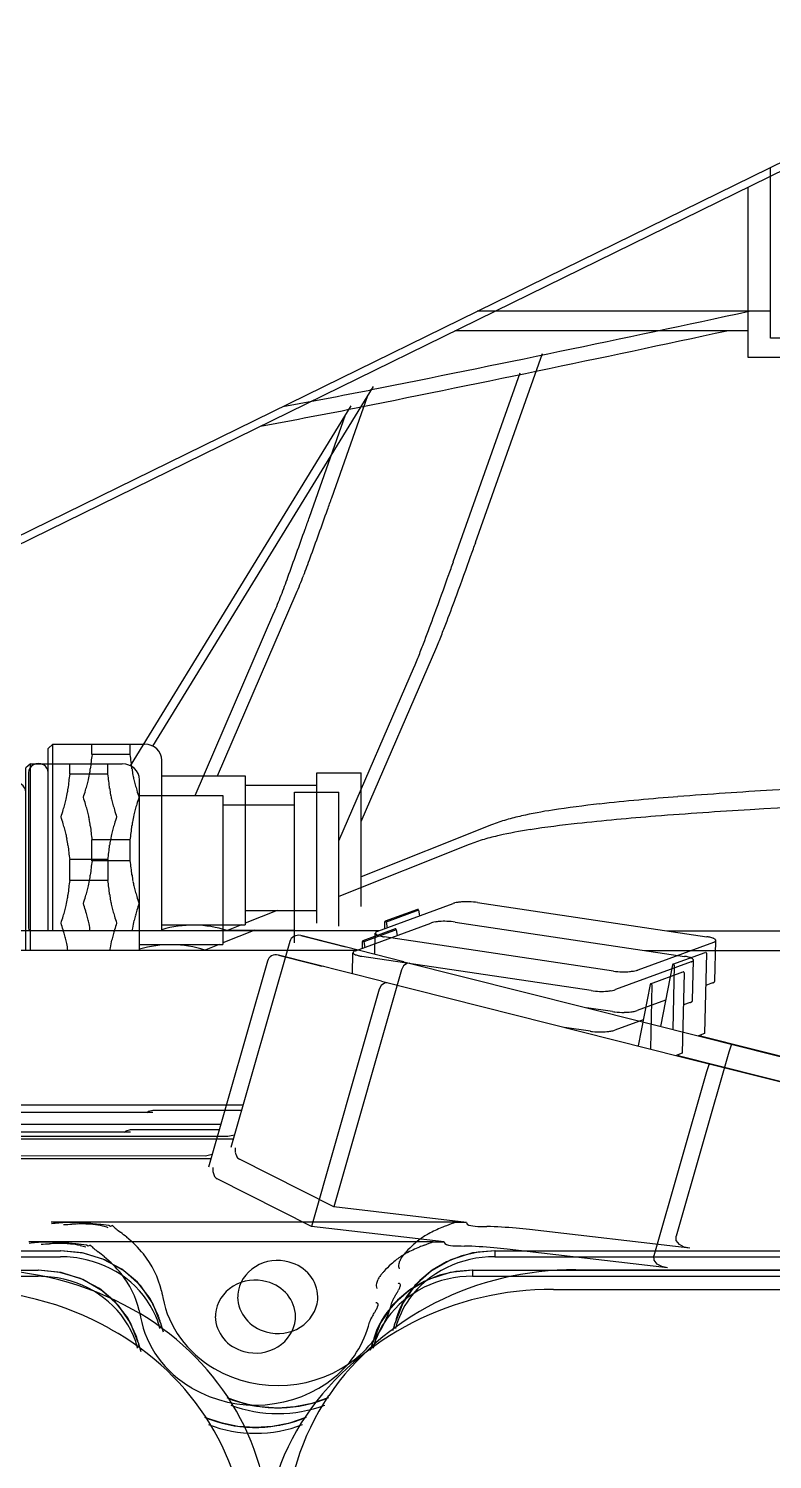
# Model space of a CAD drawing. Header units: inches. Extents: x 4821 to 127877, y 58012 to 433683.
# Drawn here: x 82661.2 to 82774.5, y 384056.3 to 384274.1 of the extents above; entities that cross this region are included whole.
import ezdxf

# ---------------------------------------------------------------- set-up
doc = ezdxf.new("R2010")
doc.units = ezdxf.units.IN
doc.header["$MEASUREMENT"] = 0
for name, color, linetype in [('A-FURN-FIXD', 10, 'Continuous'), ('A-WALL', 53, 'Continuous'), ('Cloums$0$A-COL-HAT', 8, 'Continuous'), ('EMG - ELEC - ID', 26, 'Continuous'), ('NECB-COLUM', 50, 'Continuous')]:
    doc.layers.add(name, color=color, linetype=linetype)

# ---------------------------------------------------------------- blocks, each defined once
blk = doc.blocks.new('COL BASEMT')
at = {"layer": 'Cloums$0$A-COL-HAT'}
h = blk.add_hatch(dxfattribs=at)
h.set_pattern_fill('ANSI31', color=256, scale=500)
h.set_pattern_definition([(45, (1452118.876, 42013.15), (-44.194174, 44.194174), [])])
h.paths.add_polyline_path([(1693546.85, 345625.99), (1693946.85, 345625.99), (1693950.94, 348875.93), (1693546.85, 348875.93)])
h.paths.add_polyline_path([(1688721.85, 335900.88), (1689121.55, 335900.88), (1689121.85, 337327.04), (1693949.19, 337326.96), (1693946.85, 345125.99), (1693546.85, 345125.99), (1693546.85, 337726.97), (1688721.85, 337727.04)])
h.paths.add_polyline_path([(1641271.85, 335200.88), (1640873.67, 335200.88), (1640871.85, 323973.06), (1689121.85, 323973.08), (1689121.4, 335200.88), (1688721.85, 335200.88), (1688721.85, 324373.08), (1641271.85, 324373.06)])
edge = h.paths.add_edge_path()
edge.add_line((1636446.85, 345125.99), (1636046.85, 345125.99))
edge.add_line((1636046.85, 345125.99), (1636049.02, 337698.91))
edge.add_arc((1626263.14, 338211.03), 9799.28, 305.315023, 357.004292, ccw=False)
edge.add_line((1631927.82, 330214.96), (1632171.53, 329896.4))
edge.add_arc((1626336.78, 338141.43), 10100.73, 305.285859, 355.375183)
edge.add_line((1636404.63, 337327), (1640874.01, 337327))
edge.add_line((1640874.01, 337327), (1640873.78, 335900.88))
edge.add_line((1640873.78, 335900.88), (1641271.85, 335900.88))
edge.add_line((1641271.85, 335900.88), (1641271.85, 337725.88))
edge.add_line((1641271.85, 337725.88), (1636446.85, 337725.88))
edge.add_line((1636446.85, 337725.88), (1636446.85, 345125.99))
h.paths.add_polyline_path([(1636046.85, 345625.99), (1636446.85, 345625.99), (1636446.85, 348875.93), (1636048.92, 348875.93)])
blk = doc.blocks.new('A$C0e128a0b')
at = {"layer": 'A-FURN-FIXD'}
for p, q in [((303.8, 2089.82), (303.8, 2390.35)), ((342.42, 2069.02), (342.42, 2201.13)), ((343.15, 2068.99), (343.15, 2201.13)), ((344.73, 2078.79), (344.73, 2198.58)), ((263.27, 1996.89), (200.61, 2124.8)), ((316.65, 2094.22), (323.15, 2120.06)), ((232.22, 2119.51), (232.22, 2102.29)), ((320.37, 2109.07), (316.53, 2093.82)), ((232.22, 2102.29), (211.64, 2102.29)), ((228.99, 2102.29), (228.99, 2066.88)), ((317.51, 2097.63), (317.62, 2097.55)), ((317.62, 2097.55), (317.96, 2097.42)), ((317.96, 2097.42), (318.46, 2097.26)), ((309.86, 2095.58), (304.96, 2095.69)), ((318.46, 2097.26), (340.67, 2090.91)), ((300.38, 2066.92), (304.52, 2094.62)), ((305.19, 2095.4), (308.54, 2086.28)), ((307.84, 2090.51), (306.4, 2094.42)), ((306.51, 2094.56), (316.21, 2094.34)), ((307.53, 2058.02), (316.65, 2094.22)), ((310.09, 2095.29), (310.39, 2094.47)), ((316.21, 2094.34), (316.49, 2093.59)), ((316.57, 2093.91), (316.37, 2093.92)), ((342.13, 2092.54), (339.88, 2073.18)), ((342.13, 2092.54), (341.98, 2091.86)), ((307.92, 2090.46), (315.34, 2089.02)), ((307.95, 2090.65), (315.7, 2090.48)), ((341.21, 2090.92), (340.67, 2090.91)), ((341.69, 2091.3), (341.21, 2090.92)), ((341.98, 2091.86), (341.69, 2091.3)), ((312.17, 2089.63), (313.44, 2086.17)), ((308.66, 2083.33), (304.52, 2055.63)), ((313.56, 2083.23), (313.09, 2080.09)), ((256.9, 2066.68), (234.08, 2074.75)), ((291, 2068.6), (297.3, 2052.86)), ((339.49, 2067.63), (339.5, 2068.02)), ((342.42, 2069.02), (342.7, 2066.28)), ((342.42, 2068.99), (343.15, 2068.99)), ((342.42, 2068.99), (342.58, 2066.97)), ((343.15, 2068.99), (343.15, 2068.99)), ((339.4, 2066.1), (339.44, 2066.35)), ((339.44, 2066.35), (339.47, 2066.63)), ((339.47, 2066.63), (339.49, 2066.94)), ((339.49, 2067.27), (339.49, 2067.63)), ((339.49, 2066.94), (339.49, 2067.27)), ((342.58, 2066.97), (343.03, 2065.01)), ((342.7, 2066.28), (343.52, 2063.67)), ((339, 2065.57), (337.14, 2049.54)), ((338.98, 2064.69), (338.99, 2065.13)), ((338.98, 2064.26), (338.98, 2064.69)), ((338.99, 2065.13), (339, 2065.57)), ((339, 2065.57), (339.21, 2065.65)), ((339.21, 2065.65), (339.33, 2065.86)), ((339.33, 2065.86), (339.4, 2066.1)), ((343.03, 2065.01), (343.77, 2063.15)), ((303.84, 2054.85), (300.5, 2063.97)), ((338.98, 2064.26), (338.98, 2015.42)), ((343.52, 2063.67), (344.85, 2061.33)), ((343.77, 2063.15), (344.79, 2061.41)), ((290.59, 2052.86), (269.5, 2061.98)), ((344.79, 2061.41), (346.03, 2059.92)), ((344.85, 2061.33), (346.64, 2059.34)), ((301.21, 2059.65), (302.64, 2055.75)), ((301.32, 2059.79), (302, 2059.88)), ((301.32, 2059.79), (302.75, 2055.88)), ((346.03, 2059.92), (347.51, 2058.65)), ((346.64, 2059.34), (348.76, 2057.87)), ((307.53, 2058.02), (304.38, 2045.55)), ((307.71, 2058.73), (307.75, 2058.35)), ((307.75, 2058.35), (308.03, 2057.98)), ((308.03, 2057.98), (308.5, 2057.74)), ((308.5, 2057.74), (337.14, 2049.54)), ((347.52, 2058.65), (347.52, 2058.65)), ((348.21, 2058.69), (348.21, 2058.69)), ((348.76, 2057.87), (351.14, 2056.95)), ((302.75, 2055.88), (303.43, 2055.98)), ((351.31, 2056.91), (351.14, 2056.95)), ((351.14, 2056.95), (351.14, 2056.95)), ((351.49, 2056.86), (351.31, 2056.91)), ((351.62, 2056.82), (351.49, 2056.86)), ((351.8, 2056.76), (351.62, 2056.82)), ((351.93, 2056.72), (351.8, 2056.76)), ((352.06, 2056.68), (351.93, 2056.72)), ((281.52, 2027.7), (238.06, 2054.34)), ((302.72, 2055.69), (303.54, 2055.67)), ((303.8, 2054.97), (303.8, 1996.05)), ((306.64, 2054.5), (304.08, 2054.56)), ((251.5, 2049.3), (239.15, 2053.67)), ((300.86, 2052.86), (284.71, 2052.86)), ((284.71, 2047.48), (284.71, 2052.86)), ((305.38, 2049.55), (305.7, 2050.81)), ((305.76, 2051.04), (305.7, 2050.81)), ((304.38, 2045.55), (305.38, 2049.55)), ((337.14, 2049.54), (331.38, 2038.17)), ((360.83, 2046.93), (360.15, 2048.92)), ((302.88, 2047.48), (284.71, 2047.48)), ((286.22, 2038.86), (286.22, 2047.48)), ((301.36, 2038.86), (301.36, 2047.48)), ((361.06, 2048.46), (361.06, 2048.46)), ((361.25, 2044.85), (360.83, 2046.93)), ((285.09, 2035.49), (263.06, 2045.01)), ((305.09, 2044.23), (329.96, 2037.11)), ((361.38, 2042.78), (361.25, 2044.85)), ((301.36, 2042.69), (302.89, 2038.86)), ((361.24, 2040.65), (361.38, 2042.78)), ((360.82, 2038.58), (361.24, 2040.65)), ((285.09, 2038.86), (303.08, 2038.86)), ((285.09, 2028.77), (285.09, 2038.86)), ((303.08, 2028.77), (303.08, 2038.86)), ((324.83, 2038.58), (324.83, 2007.38)), ((360.15, 2036.63), (360.82, 2038.58)), ((303.08, 2038.39), (303.8, 2036.6)), ((325.44, 2027.7), (325.44, 2038.41)), ((328.46, 2037.54), (328.63, 2036.75)), ((328.92, 1807.59), (328.92, 2037.41)), ((328.63, 2036.75), (328.62, 2010.37)), ((303.8, 2028.77), (283.21, 2028.77)), ((347.27, 2028.73), (347.54, 2028.79)), ((347.54, 2028.79), (347.82, 2028.84)), ((347.82, 2028.84), (348.09, 2028.9)), ((350.34, 2028.37), (348.18, 2027.35)), ((351.14, 2028.6), (348.78, 2027.69)), ((351.14, 2028.6), (351.28, 2028.64)), ((351.14, 2028.6), (351.14, 2028.6)), ((351.28, 2028.64), (351.41, 2028.67)), ((351.41, 2028.67), (351.59, 2028.73)), ((351.59, 2028.73), (351.72, 2028.77)), ((351.72, 2028.77), (351.9, 2028.82)), ((351.83, 2028.56), (351.83, 2028.56)), ((351.9, 2028.82), (352.06, 2028.87)), ((352.06, 2028.88), (352.06, 2028.88)), ((352.23, 2028.93), (352.23, 2028.93)), ((281.26, 2015.6), (281.26, 2026.69)), ((325.57, 2027.16), (325.44, 2027.7)), ((325.75, 2026.96), (325.57, 2027.16)), ((325.75, 2027.7), (325.75, 2010.37)), ((348.18, 2027.35), (346.23, 2025.83)), ((348.78, 2027.69), (346.66, 2026.23)), ((282.52, 2024.97), (281.26, 2024.97)), ((282.52, 2024.97), (282.52, 2020.34)), ((284.24, 2025.17), (284.24, 2025.17)), ((292.82, 2024.97), (292.82, 2020.34)), ((295.34, 2024.97), (292.82, 2024.97)), ((295.34, 2024.97), (295.34, 2020.34)), ((297.06, 2025.17), (297.06, 2025.17)), ((346.23, 2025.83), (344.64, 2023.93)), ((346.66, 2026.23), (344.89, 2024.28)), ((344.64, 2023.93), (343.43, 2021.66)), ((344.89, 2024.28), (343.54, 2021.91)), ((339.38, 2022.8), (339.5, 2022.56)), ((339.5, 2022.56), (339.39, 2022.37)), ((343.43, 2021.66), (342.68, 2019.17)), ((343.54, 2021.91), (342.71, 2019.31)), ((282.52, 2020.34), (281.26, 2020.34)), ((284.24, 2020.13), (284.24, 2020.13)), ((295.34, 2020.34), (292.82, 2020.34)), ((292.82, 2020.34), (292.82, 2020.34)), ((297.06, 2020.13), (297.06, 2020.13)), ((342.71, 2019.31), (342.42, 2016.53)), ((342.68, 2019.17), (342.42, 2016.56)), ((342.42, 1884.42), (342.42, 2016.53)), ((343.15, 1884.39), (343.15, 2016.53)), ((303.8, 2015.6), (281.26, 2015.6)), ((281.26, 2015.6), (281.77, 2015.06)), ((303.8, 2015.06), (281.77, 2015.06)), ((284.71, 2012.68), (303.46, 2012.68))]:
    blk.add_line(p, q, dxfattribs=at)
for centre, major_axis, start_param, end_param in [((1250.71, 2165.62), (0, 1030.09), 1.606182, 1.632085), ((801, 2136.68), (0, 549.52), 1.632993, 1.653803), ((-2323.24, 1472.91), (0, -2793.6), 1.780297, 1.797103), ((305.25, 2095.19), (0, -0.616), 4.015955, 4.23821), ((305.09, 2095.33), (0, 0.391), 0.718714, 0.87177), ((305.02, 2095.42), (0, 0.28), 0.547407, 0.720803), ((304.98, 2095.5), (0, -0.188), 3.254353, 3.702673), ((304.97, 2095.57), (0, -0.116), 2.694714, 3.234301), ((304.95, 2095.54), (0, 0.153), -0.651993, -0.447558), ((304.91, 2095.48), (0, 0.22), -0.799781, -0.653608), ((304.81, 2095.37), (0, -0.38), 2.197373, 2.336225), ((304.53, 2095.16), (0, -0.744), 2.012819, 2.200889), ((309.81, 2095.3), (0, -0.274), 2.149351, 2.969075), ((310.04, 2093.69), (0, 5.96), 1.400855, 1.413506), ((309.06, 2093.87), (0, -4.91), 4.513271, 4.543997), ((307.7, 2094.18), (0, -3.42), 4.373529, 4.516802), ((306.33, 2094.7), (0, -1.87), 4.335374, 4.375202), ((305.5, 2095.05), (0, -0.912), 4.234761, 4.337598), ((304.15, 2094.97), (0, 1.19), -1.200948, -1.12756), ((306.46, 2094.47), (0, -0.0627), 4.160571, 4.497728), ((306.46, 2094.47), (0, 0.0656), 1.367123, 1.599334), ((306.49, 2094.47), (0, 0.0896), 1.598813, 1.808631), ((306.48, 2094.46), (0, 0.082), 0.790376, 1.019454), ((306.51, 2094.48), (0, -0.115), -1.33542, -1.117673), ((306.5, 2094.44), (0, 0.113), 0.554355, 0.788732), ((306.52, 2094.41), (0, -0.15), 3.353249, 3.695562), ((306.51, 2094.43), (0, -0.125), 3.127889, 3.35977), ((309.73, 2095.24), (0, 0.38), -1.082575, -0.985347), ((309.6, 2095.16), (0, 0.537), -1.150082, -1.080938), ((309.3, 2095.02), (0, 0.886), -1.190622, -1.148466), ((306.97, 2094.02), (0, 3.57), -1.207463, -1.190081), ((550.42, 2114.34), (0, 281.3), 1.653444, 1.687322), ((307.9, 2090.54), (0, -0.0746), 4.322041, 4.565574), ((307.89, 2090.54), (0, 0.059), 1.423484, 1.772671), ((307.89, 2090.54), (0, -0.068), -1.36261, -1.100335), ((307.92, 2090.53), (0, -0.0999), 4.09772, 4.322128), ((307.91, 2090.55), (0, -0.0899), -1.100603, -0.937513), ((307.93, 2090.57), (0, 0.111), 2.211974, 2.80618), ((307.95, 2090.51), (0, -0.143), 3.782514, 4.094689), ((307.96, 2090.5), (0, -0.154), 3.500601, 3.792413), ((307.92, 2090.54), (0, 0.0856), 2.806625, 3.112932), ((307.95, 2090.53), (0, -0.116), 3.302579, 3.497664), ((307.94, 2090.56), (0, 0.089), -0.014466, 0.156453), ((306.79, 2085.56), (0, 2), -1.297526, -1.204577), ((305.39, 2085.17), (0, 3.54), -1.409904, -1.304788), ((303.2, 2084.79), (0, -5.9), 1.653524, 1.732181), ((300.85, 2084.59), (0, 8.43), 4.683731, 4.793951), ((311.75, 2085.48), (0, -1.93), 1.819118, 1.939534), ((310.46, 2085.11), (0, 3.35), -1.386971, -1.31759), ((309.18, 2084.85), (0, -4.74), 1.697421, 1.75621), ((306.72, 2084.53), (0, 7.38), -1.559854, -1.446678), ((301.33, 2084.54), (0, -7.91), 1.418035, 1.547143), ((307.24, 2084.29), (0, 6.82), 4.555448, 4.596269), ((305.51, 2084.48), (0, 8.68), 4.599325, 4.727767), ((410.1, 2096.97), (0, 130.63), 1.688429, 1.732201), ((377.79, 2078.6), (0, -35.26), 4.706817, 5.712281), ((339.36, 2084.64), (0, -54.18), -1.410111, -1.339731), ((399.41, 2065.27), (0, -63.99), 4.588454, 4.613722), ((316.74, 2079), (0, -29.39), -1.338623, -1.273647), ((386.11, 2066.58), (0, -49.74), 4.611884, 4.683398), ((307.01, 2075.82), (0, -18.53), -1.273728, -1.170855), ((354.81, 2068.95), (0, 12.44), 1.567386, 2.540113), ((14.09, 1284.95), (0, -823.52), 2.819506, 2.821668), ((307.71, 2065.71), (0, 7.91), 1.418035, 1.547143), ((92.97, 1535.81), (0, -558.92), 2.810674, 2.82023), ((308.19, 2065.66), (0, 8.43), 1.542138, 1.652359), ((305.83, 2065.46), (0, -5.9), -1.488069, -1.409412), ((303.64, 2065.08), (0, 3.54), 1.731689, 1.836804), ((169.65, 1773.85), (0, -307.22), 2.799119, 2.810709), ((226.65, 1944.1), (0, 126.44), -0.35585, -0.341768), ((302.25, 2064.69), (0, -2), -1.297526, -1.204578), ((425.09, 2101.4), (0, -99.07), -1.186559, -1.174456), ((371.22, 2077.25), (0, 36.75), 1.964556, 1.980959), ((247.13, 2002.88), (0, 63.73), -0.383786, -0.355849), ((356.42, 2070.35), (0, 19.52), 1.979049, 2.025123), ((350.3, 2067.14), (0, 12.24), 2.023389, 2.095755), ((301.27, 2059.7), (0, 0.0627), 1.018979, 1.356136), ((301.27, 2059.7), (0, 0.0656), 1.367123, 1.599334), ((301.29, 2059.7), (0, -0.0896), -1.54278, -1.332961), ((301.31, 2059.71), (0, 0.115), 1.806173, 2.02392), ((301.28, 2059.69), (0, -0.082), 3.931969, 4.161046), ((301.3, 2059.67), (0, 0.113), 0.554355, 0.788732), ((301.32, 2059.64), (0, -0.15), 3.353249, 3.695562), ((301.32, 2059.66), (0, 0.125), -0.013703, 0.218178), ((347.25, 2065.23), (0, 8.47), 2.093266, 2.263579), ((348.84, 2066.66), (0, -10.69), -0.876202, -0.793836), ((352.86, 2070.93), (0, 16.75), 2.349925, 2.425476), ((347.84, 2064.79), (0, -8.6), -0.714868, -0.676222), ((345.89, 2062.17), (0, 5.25), 2.46167, 2.555651), ((344.84, 2060.46), (0, -3.21), -0.590569, -0.443144), ((344.37, 2059.35), (0, -1.99), -0.450872, -0.19003), ((346.56, 2057.39), (0, 0.203), 0.081051, 1.166801), ((346.59, 2057.23), (0, -0.362), 3.104875, 3.264668), ((346.58, 2057.07), (0, 0.528), -0.157022, -0.035919), ((346.53, 2056.73), (0, 0.87), -0.286086, -0.161484), ((346.37, 2056.15), (0, 1.47), -0.371297, -0.287504), ((353.72, 2068.48), (0, -11.86), -0.592467, -0.234169), ((353.72, 2068.47), (0, 11.85), 2.548988, 2.907565), ((354.4, 2068.48), (0, 11.81), 2.548295, 2.907426), ((302.73, 2055.76), (0, -0.0999), 4.097721, 4.322128), ((302.76, 2055.74), (0, 0.143), 0.640921, 0.953097), ((302.77, 2055.73), (0, -0.154), 3.500601, 3.792413), ((302.75, 2055.77), (0, 0.116), 0.160987, 0.356071), ((302.75, 2055.79), (0, 0.089), -0.014466, 0.156453), ((344.26, 2058.71), (0, -1.34), -0.193338, 0.288851), ((346.77, 2057.31), (0, 0.44), 1.294806, 1.452869), ((346.87, 2057.29), (0, -0.545), 4.586537, 4.658359), ((346.65, 2057.34), (0, -0.304), 4.285062, 4.435333), ((345.97, 2055.08), (0, 2.63), -0.463349, -0.374017), ((344.85, 2052.64), (0, 5.34), -0.498508, -0.459236), ((342.57, 2048.15), (0, 10.45), -0.51946, -0.498027), ((273.04, 1919.39), (0, -159.04), 2.616319, 2.619266), ((354.22, 2068.86), (0, -13.7), -0.522331, -0.505276), ((351.25, 2063.13), (0, 7.15), 2.636054, 2.667665), ((349.91, 2060.34), (0, -4.02), -0.475574, -0.422593), ((349.25, 2058.74), (0, 2.28), 2.7136, 2.819727), ((348.96, 2057.82), (0, -1.3), -0.321311, -0.222087), ((345.89, 2043.47), (0, 13.42), -0.849154, -0.224874), ((348.28, 2044.02), (0, 13.29), -0.308462, -0.231854), ((302.69, 2055.78), (0, -0.059), 4.565076, 4.914264), ((302.7, 2055.77), (0, 0.0746), 1.180449, 1.423981), ((302.7, 2055.78), (0, -0.068), -1.36261, -1.100335), ((302.72, 2055.79), (0, 0.0899), 2.04099, 2.20408), ((302.73, 2055.8), (0, 0.111), 2.211974, 2.80618), ((302.72, 2055.78), (0, 0.0856), 2.806625, 3.112932), ((304.88, 2055.29), (0, -1.19), -1.200948, -1.12756), ((304.5, 2055.09), (0, -0.744), -1.128773, -0.940703), ((304.23, 2054.88), (0, -0.38), -0.94422, -0.805368), ((304.12, 2054.77), (0, 0.22), 2.341812, 2.487985), ((304.08, 2054.71), (0, 0.153), 2.4896, 2.694034), ((304.07, 2054.68), (0, -0.116), -0.446878, 0.092708), ((304.06, 2054.75), (0, -0.188), 0.11276, 0.561081), ((304.01, 2054.83), (0, -0.28), 0.547407, 0.720802), ((303.95, 2054.92), (0, -0.391), 0.718714, 0.87177), ((303.78, 2055.06), (0, 0.616), 4.015955, 4.23821), ((303.54, 2055.2), (0, 0.912), 4.234761, 4.337598), ((302.7, 2055.55), (0, -1.87), 1.193781, 1.233609), ((301.33, 2056.07), (0, -3.42), 1.231936, 1.375209), ((299.97, 2056.38), (0, -4.91), 1.371678, 1.402404), ((299, 2056.56), (0, -5.96), 1.400854, 1.413506), ((-499.91, 1889.28), (0, -804.66), 1.763507, 1.77684), ((345.06, 2042.78), (0, -14.55), 1.015132, 2.287779), ((58.1, 1427.72), (0, 654.92), -0.322942, -0.32045), ((376.46, 2076.8), (0, 32.99), 2.577248, 3.1403), ((347.23, 2042.74), (0, 15.1), 4.688442, 5.134299), ((347.17, 2042.77), (0, -15.17), 1.205528, 1.988818), ((-274.79, 372.54), (0, -1768.24), 2.813911, 2.817603), ((348.08, 2042.88), (0, 4.74), 0.016412, 1.298227), ((348.01, 2043.47), (0, -4.15), 3.058276, 3.14083), ((347.91, 2042.82), (0, 4.81), 4.411948, 6.188711), ((347.96, 2042.78), (0, 15.08), 4.325798, 5.099008), ((222.07, 1931.59), (0, -121.58), 2.793818, 2.813958), ((239.93, 1983.95), (0, 65.86), -0.383996, -0.346828), ((305.35, 2045.27), (0, -1.08), 4.450148, 6.020945), ((348.11, 2042.74), (0, 4.81), 1.270356, 3.047118), ((347.18, 2042.83), (0, -15.15), 1.149289, 1.541095), ((347.94, 2042.67), (0, -4.74), 0.016412, 1.298227), ((376.61, 2008.18), (0, 33.56), 0.00586, 1.037346), ((330.2, 2039.94), (0, -2.32), -0.083652, 0.13837), ((330.25, 2039.61), (0, -1.99), 0.137264, 0.27104), ((330.36, 2039.19), (0, -1.55), 0.269177, 0.43649), ((330.54, 2038.79), (0, -1.11), 0.433142, 0.680157), ((330.73, 2038.55), (0, 0.795), 3.818631, 4.21086), ((348.01, 2042.09), (0, 4.15), 3.058276, 3.14083), ((348.14, 2042.43), (0, 14.08), 4.287344, 4.34346), ((314.75, 2032.55), (0, -12.41), 4.375343, 5.021837), ((345.89, 2042.14), (0, 13.45), 3.316607, 4.161594), ((283.21, 2026.69), (0, -2.08), 3.141593, 4.712389), ((349.74, 2016.73), (0, -12.29), 3.357518, 3.785951), ((354.58, 2016.77), (0, 12.15), 0.317088, 1.332121), ((353.65, 2017.28), (0, -11.64), 3.373346, 3.448512), ((354.33, 2017.27), (0, -11.59), 3.373349, 3.450476), ((348.02, 2042.75), (0, -14.53), 0.231538, 0.314494), ((348.27, 2041.56), (0, -13.31), 0.231932, 0.308358), ((350.55, 2015.65), (0, 13.67), 0.6477, 0.864196), ((288.3, 1977.96), (0, -47.4), 3.232976, 3.271882), ((283.39, 2034.88), (0, -9.75), 0.093834, 0.178175), ((282.7, 2039.15), (0, 14.08), 3.317454, 3.359169), ((281.52, 2044.86), (0, -19.93), 0.21721, 0.252588), ((278.64, 2056.88), (0, -32.33), 0.251707, 0.27351), ((262.77, 2117.11), (0, 94.9), 3.415427, 3.425331), ((312.58, 2117.11), (0, 94.9), 2.857855, 2.867759), ((297.23, 2058.94), (0, -34.47), -0.272835, -0.252383), ((294.03, 2045.77), (0, -20.86), -0.251795, -0.218003), ((292.44, 2038.02), (0, -12.93), -0.21915, -0.146456), ((291.93, 2034.52), (0, 9.39), 2.998256, 3.04833), ((286.91, 1976.62), (0, 48.75), -0.129751, -0.091922), ((301.12, 1977.96), (0, 47.4), 0.091384, 0.13029), ((296.2, 2034.88), (0, 9.75), 3.235427, 3.319767), ((295.52, 2039.15), (0, -14.08), 0.175861, 0.217577), ((294.34, 2044.86), (0, 19.93), 3.358802, 3.394181), ((291.46, 2056.88), (0, 32.33), 3.3933, 3.415103), ((275.59, 2117.11), (0, -94.9), 0.273834, 0.283738), ((326.33, 2120.55), (0, 98.48), 2.857972, 2.867173), ((310.38, 2060.26), (0, -35.83), -0.273496, -0.254532), ((307.06, 2046.66), (0, -21.78), -0.253999, -0.2228), ((305.28, 2038.18), (0, 13.1), 2.916675, 2.994516), ((304.78, 2034.77), (0, 9.64), 2.997747, 3.032994), ((378.35, 2006.8), (0, 35.87), 1.030603, 1.571948), ((332.08, 2030.63), (0, -11.04), 0.782622, 0.84207), ((323.81, 2038.53), (0, -22.88), 0.840907, 0.869605), ((392.22, 1977.37), (0, 72.34), 0.860679, 0.874311), ((458.59, 2005.97), (0, -128.2), 4.584044, 4.594208), ((346.83, 2019.61), (0, 8.13), 1.319264, 1.465622), ((345.62, 2019.91), (0, -6.8), 4.357501, 4.457236), ((288.3, 2067.34), (0, 47.4), 3.011303, 3.050209), ((283.42, 2010.79), (0, -9.39), 2.998256, 3.04833), ((282.91, 2007.29), (0, -12.93), 2.922443, 2.995136), ((281.32, 1999.54), (0, -20.86), 2.889798, 2.92359), ((278.12, 1986.37), (0, -34.47), 2.868758, 2.88921), ((262.77, 1928.2), (0, -94.9), 2.857854, 2.867759), ((312.58, 1928.2), (0, 94.9), 0.273834, 0.283738), ((296.71, 1988.43), (0, 32.33), 0.251707, 0.27351), ((293.83, 2000.45), (0, 19.93), 0.21721, 0.252588), ((292.65, 2006.16), (0, 14.08), 0.175861, 0.217577), ((291.96, 2010.42), (0, -9.75), 3.235427, 3.319767), ((286.91, 2068.68), (0, -48.75), 0.091922, 0.129751), ((301.12, 2067.34), (0, 47.4), 3.011303, 3.050209), ((296.24, 2010.79), (0, 9.39), -0.143337, -0.093263), ((295.73, 2007.29), (0, -12.93), 2.922443, 2.995136), ((294.14, 1999.54), (0, -20.86), 2.889798, 2.92359), ((290.94, 1986.37), (0, 34.47), -0.272835, -0.252383), ((275.59, 1928.2), (0, 94.9), -0.283738, -0.273834), ((326.33, 1924.76), (0, 98.48), 0.27442, 0.28362), ((311.02, 1982.61), (0, 38.36), 0.261479, 0.273288), ((307.56, 1996.49), (0, 24.01), 0.234166, 0.262473), ((305.84, 2004.25), (0, 16.03), 0.192772, 0.235167), ((304.92, 2009.4), (0, -10.79), 3.252576, 3.336574), ((364.22, 2017.42), (0, -26.89), 4.608321, 4.680978), ((386.17, 2015.16), (0, 50.4), 1.452986, 1.470227), ((354.98, 2019.19), (0, -16.84), 4.687076, 4.747482), ((349.33, 2019.32), (0, -10.81), 4.607255, 4.685642), ((355.14, 2016.53), (0, 12.79), 1.324624, 1.570274), ((354.92, 2017.74), (0, -16.96), 4.681297, 4.79657), ((372.15, 2019.77), (0, 35.17), 1.604115, 1.623434), ((-7985.75, 1543.93), (0, 8892.61), -1.517584, -1.51747), ((351.85, 2017.52), (0, 13.67), 1.658754, 1.722255), ((284.71, 2013.87), (0, 1.19), 0, 3.141593), ((303.46, 2013.87), (0, 1.19), -0.314057, 0), ((303.46, 2013.87), (0, 1.19), 3.141593, 3.45565)]:
    blk.add_ellipse(centre, major_axis=major_axis, ratio=0.9375, start_param=start_param, end_param=end_param, dxfattribs=at)

msp = doc.modelspace()

# ---------------------------------------------------------------- hatches: boundary and pattern name
at = {"layer": 'A-WALL'}
h = msp.add_hatch(dxfattribs=at)
h.set_pattern_fill('ANSI36', color=3, scale=250)
h.set_pattern_definition([(45, (-1206225.3, -363005.7), (420.9495, 1543.4815), [1984.375, -396.875, 0, -396.875])])
h.paths.add_polyline_path([(86321.51, 396060.39), (78773.72, 396060.36), (78773.72, 379510.37), (86321.51, 379510.37)])
h.paths.add_polyline_path([(35926.89, 396110.37), (28823.73, 396110.37), (28823.73, 387310.43), (35926.89, 387310.43)])
h = msp.add_hatch(dxfattribs=at)
h.set_pattern_fill('ANSI36', color=3, scale=250)
h.set_pattern_definition([(45, (-1206228.7, -363008.7), (420.9495, 1543.4815), [1984.375, -396.875, 0, -396.875])])
h.paths.add_polyline_path([(86318.11, 396057.41), (78770.32, 396057.38), (78770.32, 379507.39), (86318.11, 379507.39)])
h.paths.add_polyline_path([(35923.49, 396107.39), (28820.33, 396107.39), (28820.33, 387307.45), (35923.49, 387307.44)])

# ---------------------------------------------------------------- block references
at = {"layer": 'EMG - ELEC - ID', "xscale": 1.260932877019967, "yscale": 1.260932877019967, "zscale": 1.260932877019967, "rotation": 270.0008681710996}
for p in [(80123.35, 384519.79), (80119.95, 384516.81)]:
    msp.add_blockref('A$C0e128a0b', p, dxfattribs=at)
at = {"layer": 'NECB-COLUM'}
for p in [(-1607623.13, 42184.44), (-1607626.53, 42181.46)]:
    msp.add_blockref('COL BASEMT', p, dxfattribs=at)

doc.saveas('drawing.dxf')
